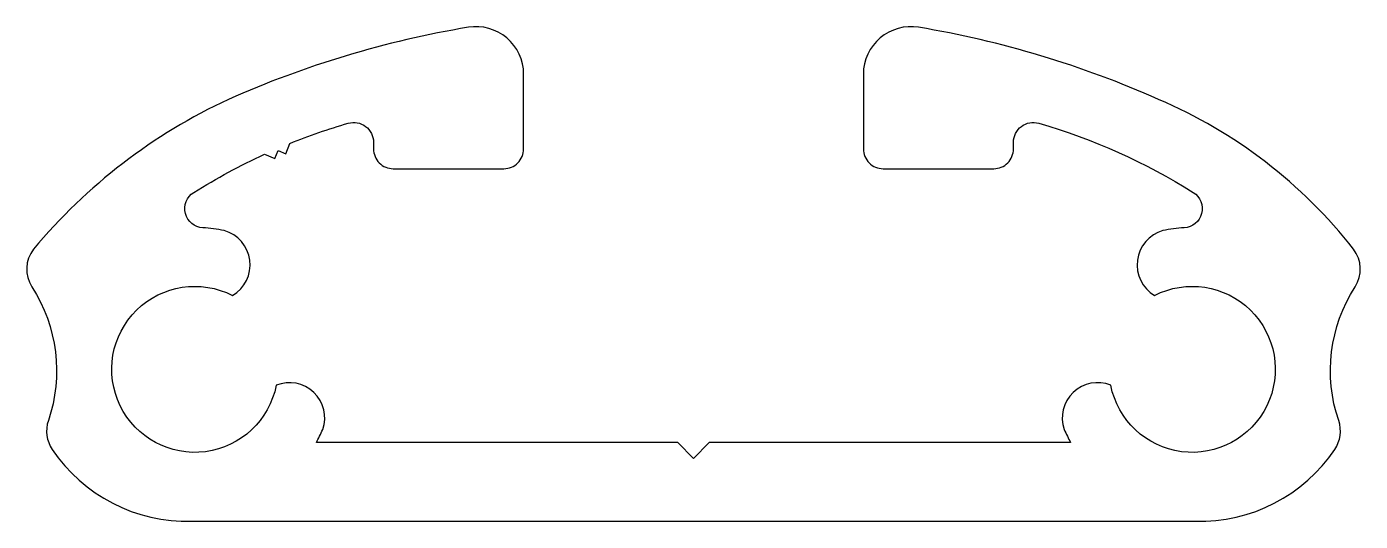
# Model space of a CAD drawing. Extents: x 849.3 to 883.1, y -23.3 to -10.8.
import ezdxf

# ---------------------------------------------------------------- set-up
doc = ezdxf.new("R2010")
doc.units = 0
doc.header["$LTSCALE"] = 15
doc.layers.get('0').update_dxf_attribs({"linetype": 'CONTINUOUS'})

msp = doc.modelspace()

# ---------------------------------------------------------------- linework, layer by layer
at = {"color": 0, "ltscale": 0.009}
msp.add_lwpolyline([(855.962, -13.789, -0.02523), (857.437, -13.278, -0.499598), (858.077, -13.759), (858.077, -13.928, 0.414214), (858.577, -14.428), (861.377, -14.428, 0.414214), (861.877, -13.928), (861.877, -12.036, 0.46357), (860.479, -10.852, 0.063117), (854.406, -12.675, 0.110922), (849.47, -16.466, 0.317395), (849.429, -17.416, -0.228394), (849.846, -20.803, 0.234205), (849.943, -21.529, 0.256781), (853.476, -23.348), (866.177, -23.348), (878.878, -23.348, 0.25654), (882.411, -21.529, 0.234205), (882.508, -20.803, -0.228394), (882.925, -17.416, 0.317395), (882.884, -16.466, 0.126469), (877.948, -12.675, 0.063117), (871.875, -10.852, 0.46357), (870.477, -12.036), (870.477, -13.928, 0.414214), (870.977, -14.428), (873.777, -14.428, 0.414214), (874.277, -13.928), (874.277, -13.759, -0.499598), (874.916, -13.278, -0.069511), (878.826, -15.03, -0.73074), (878.596, -15.924, 0.037875), (878.058, -15.996, 0.658289), (877.846, -17.635, -2.990414), (876.74, -19.907, 0.645332), (875.561, -21.03, 0.012136), (875.724, -21.358), (866.577, -21.358), (866.177, -21.758), (865.777, -21.358), (856.63, -21.358, -0.003299), (856.793, -21.03, 0.64407), (855.614, -19.907, -2.990414), (854.508, -17.635, 0.664696), (854.296, -15.996, 0.037875), (853.758, -15.924, -0.73074), (853.528, -15.03, -0.032896), (855.319, -14.065), (855.582, -14.169), (855.661, -13.972), (855.858, -14.05)], format="xyb", close=True, dxfattribs=at)

doc.saveas('drawing.dxf')
